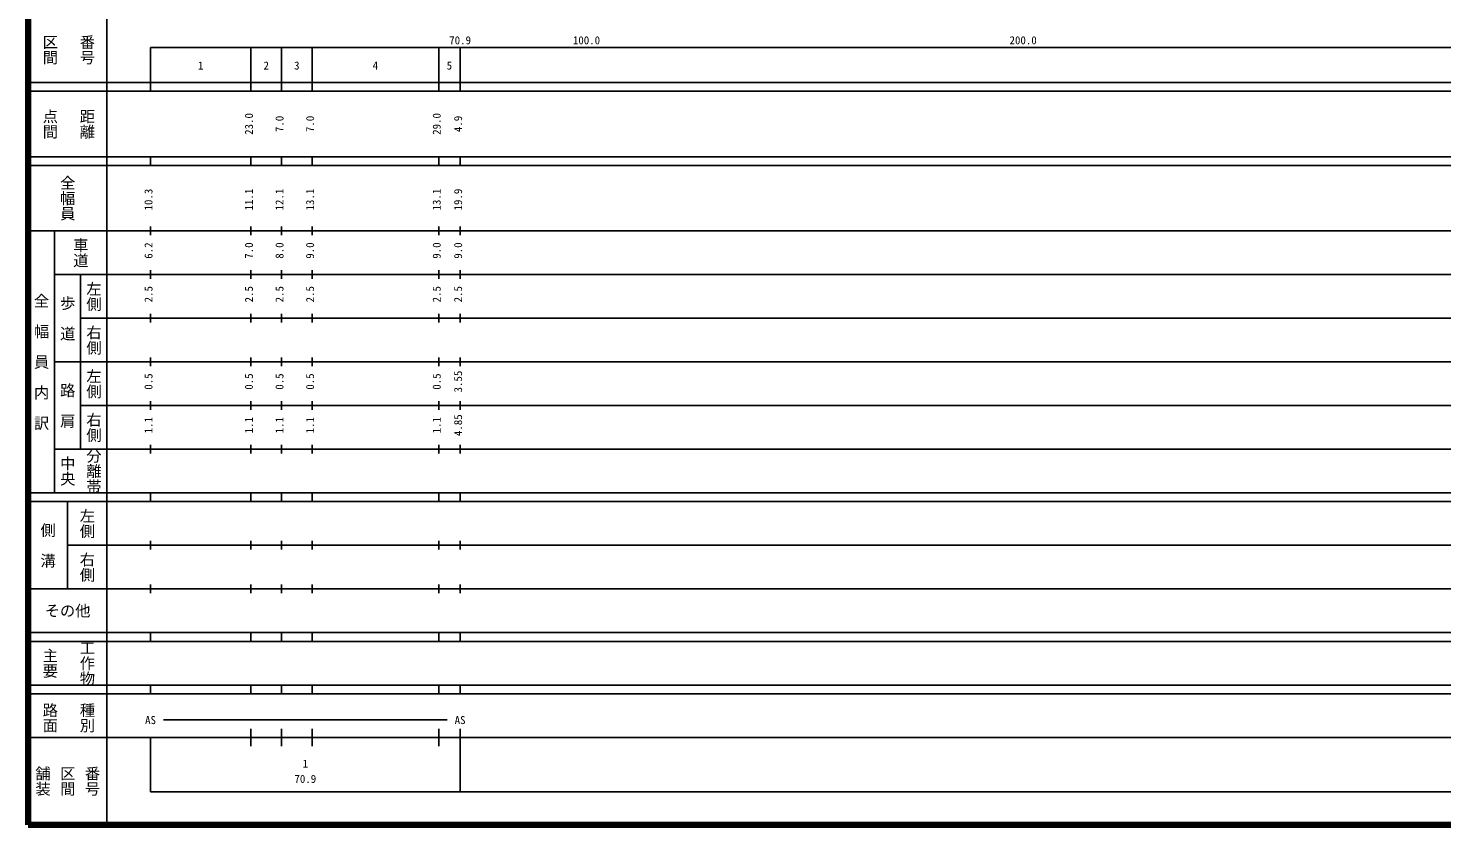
# Model space of a CAD drawing. Units: millimetres on the paper, enlarged 1000 times. Extents: x 40000 to 680000, y 20000 to 380000.
# Drawn here: x 40000 to 363711, y 20000 to 202409 of the extents above; entities that cross this region are included whole.
import ezdxf
from ezdxf.enums import TextEntityAlignment as Align

# ---------------------------------------------------------------- set-up
doc = ezdxf.new("R2010")
doc.units = ezdxf.units.MM
doc.header["$LTSCALE"] = 1000
doc.layers.add('M-TTL', color=2, linetype='Continuous', lineweight=140)
doc.layers.add('M-TTL-BAND', color=7, linetype='Continuous', lineweight=25)
doc.styles.add('@ＭＳ ゴシック', font='')
doc.styles.add('ＭＳ ゴシック', font='')
doc.styles.get('@ＭＳ ゴシック').set_extended_font_data('@MS Gothic')
doc.styles.get('ＭＳ ゴシック').set_extended_font_data('MS Gothic')

msp = doc.modelspace()

# ---------------------------------------------------------------- linework, layer by layer
at = {"layer": 'M-TTL'}
for p, q in [((40000, 380000), (40000, 20000)), ((40000, 20000), (680000, 20000))]:
    msp.add_line(p, q, dxfattribs=at)
at = {"layer": 'M-TTL-BAND'}
for p, q in [((58000, 370000), (58000, 20000)), ((68000, 198000), (579000, 198000)), ((68000, 198000), (68000, 188000)), ((91000, 188000), (91000, 198000)), ((98000, 188000), (98000, 198000)), ((105000, 188000), (105000, 198000)), ((134000, 188000), (134000, 198000)), ((138900, 188000), (138900, 198000)), ((40000, 190000), (579000, 190000)), ((40000, 188000), (579000, 188000)), ((40000, 173000), (579000, 173000)), ((68000, 171000), (68000, 173000)), ((91000, 171000), (91000, 173000)), ((98000, 171000), (98000, 173000)), ((105000, 171000), (105000, 173000)), ((134000, 171000), (134000, 173000)), ((138900, 171000), (138900, 173000)), ((40000, 171000), (579000, 171000)), ((40000, 156000), (579000, 156000)), ((46000, 96000), (46000, 156000)), ((68000, 155000), (68000, 157000)), ((91000, 155000), (91000, 157000)), ((98000, 155000), (98000, 157000)), ((105000, 155000), (105000, 157000)), ((134000, 155000), (134000, 157000)), ((138900, 155000), (138900, 157000)), ((46000, 146000), (579000, 146000)), ((52000, 146000), (52000, 106000)), ((68000, 145000), (68000, 147000)), ((91000, 145000), (91000, 147000)), ((98000, 145000), (98000, 147000)), ((105000, 145000), (105000, 147000)), ((134000, 145000), (134000, 147000)), ((138900, 145000), (138900, 147000)), ((52000, 136000), (579000, 136000)), ((68000, 135000), (68000, 137000)), ((91000, 135000), (91000, 137000)), ((98000, 135000), (98000, 137000)), ((105000, 135000), (105000, 137000)), ((134000, 135000), (134000, 137000)), ((138900, 135000), (138900, 137000)), ((68000, 125000), (68000, 127000)), ((91000, 125000), (91000, 127000)), ((98000, 125000), (98000, 127000)), ((105000, 125000), (105000, 127000)), ((134000, 125000), (134000, 127000)), ((138900, 125000), (138900, 127000)), ((46000, 126000), (579000, 126000)), ((68000, 115000), (68000, 117000)), ((91000, 115000), (91000, 117000)), ((98000, 115000), (98000, 117000)), ((105000, 115000), (105000, 117000)), ((134000, 115000), (134000, 117000)), ((138900, 115000), (138900, 117000)), ((52000, 116000), (579000, 116000)), ((68000, 105000), (68000, 107000)), ((91000, 105000), (91000, 107000)), ((98000, 105000), (98000, 107000)), ((105000, 105000), (105000, 107000)), ((134000, 105000), (134000, 107000)), ((138900, 105000), (138900, 107000)), ((46000, 106000), (579000, 106000)), ((40000, 96000), (579000, 96000)), ((40000, 94000), (579000, 94000)), ((49000, 94000), (49000, 74000)), ((68000, 94000), (68000, 96000)), ((91000, 94000), (91000, 96000)), ((98000, 94000), (98000, 96000)), ((105000, 94000), (105000, 96000)), ((134000, 94000), (134000, 96000)), ((138900, 94000), (138900, 96000)), ((68000, 83000), (68000, 85000)), ((91000, 83000), (91000, 85000)), ((98000, 83000), (98000, 85000)), ((105000, 83000), (105000, 85000)), ((134000, 83000), (134000, 85000)), ((138900, 83000), (138900, 85000)), ((49000, 84000), (579000, 84000)), ((68000, 73000), (68000, 75000)), ((91000, 73000), (91000, 75000)), ((98000, 73000), (98000, 75000)), ((105000, 73000), (105000, 75000)), ((134000, 73000), (134000, 75000)), ((138900, 73000), (138900, 75000)), ((40000, 74000), (579000, 74000)), ((40000, 64000), (579000, 64000)), ((40000, 62000), (579000, 62000)), ((68000, 62000), (68000, 64000)), ((91000, 62000), (91000, 64000)), ((98000, 62000), (98000, 64000)), ((105000, 62000), (105000, 64000)), ((134000, 62000), (134000, 64000)), ((138900, 62000), (138900, 64000)), ((40000, 52000), (579000, 52000)), ((68000, 50000), (68000, 52000)), ((91000, 50000), (91000, 52000)), ((98000, 50000), (98000, 52000)), ((105000, 50000), (105000, 52000)), ((134000, 50000), (134000, 52000)), ((138900, 50000), (138900, 52000)), ((40000, 50000), (579000, 50000)), ((71000, 44000), (135900, 44000)), ((40000, 40000), (579000, 40000)), ((68000, 40000), (68000, 27500)), ((91000, 38000), (91000, 42000)), ((98000, 38000), (98000, 42000)), ((105000, 38000), (105000, 42000)), ((134000, 38000), (134000, 42000)), ((138900, 27500), (138900, 42000)), ((68000, 27500), (579000, 27500))]:
    msp.add_line(p, q, dxfattribs=at)

# ---------------------------------------------------------------- texts
at = {"layer": 'M-TTL-BAND', "style": '@ＭＳ ゴシック'}
for s, p in [('番号', (53500, 197500)), ('区間', (45000, 197500)), ('点間', (45000, 180500)), ('距離', (53500, 180500)), ('全幅員', (49000, 163500)), ('車道', (52000, 151000)), ('左側', (55000, 141000)), ('全\u3000幅\u3000員\u3000内\u3000訳', (43000, 126000)), ('歩\u3000道', (49000, 136000)), ('右側', (55000, 131000)), ('左側', (55000, 121000)), ('路\u3000肩', (49000, 116000)), ('右側', (55000, 111000)), ('中央', (49000, 101000)), ('分離帯', (55000, 101000)), ('左側', (53500, 89000)), ('側\u3000溝', (44500, 84000)), ('右側', (53500, 79000)), ('工作物', (53500, 57000)), ('主要', (45000, 57000)), ('路面', (45000, 44500)), ('種別', (53500, 44500)), ('舗装', (43333, 30000)), ('区間', (49000, 30000)), ('番号', (54667, 30000))]:
    msp.add_text(s, height=2566, rotation=270, dxfattribs=at).set_placement(p, align=Align.MIDDLE_CENTER)
at = {"layer": 'M-TTL-BAND', "style": 'ＭＳ ゴシック'}
for s, p in [('70.9', (138900, 198195)), ('100.0', (167844, 198195)), ('200.0', (267844, 198195)), ('1', (79500, 192405)), ('2', (94500, 192405)), ('3', (101500, 192405)), ('4', (119500, 192405)), ('5', (136450, 192405)), ('AS', (68000, 42500)), ('AS', (138900, 42500)), ('1', (103450, 32523)), ('70.9', (103450, 29033))]:
    msp.add_text(s, height=1833, dxfattribs=at).set_placement(p, align=Align.BOTTOM_CENTER)
for s, p in [('23.0', (92000, 180500)), ('7.0', (99000, 180500)), ('7.0', (106000, 180500)), ('29.0', (135000, 180500)), ('4.9', (139900, 180500)), ('10.3', (69000, 163174)), ('11.1', (92000, 163174)), ('12.1', (99000, 163174)), ('13.1', (106000, 163174)), ('13.1', (135000, 163174)), ('19.9', (139900, 163174)), ('6.2', (69000, 151500)), ('7.0', (92000, 151500)), ('8.0', (99000, 151500)), ('9.0', (106000, 151500)), ('9.0', (135000, 151500)), ('9.0', (139900, 151500)), ('2.5', (69000, 141500)), ('2.5', (92000, 141500)), ('2.5', (99000, 141500)), ('2.5', (106000, 141500)), ('2.5', (135000, 141500)), ('2.5', (139900, 141500)), ('0.5', (69000, 121500)), ('0.5', (92000, 121500)), ('0.5', (99000, 121500)), ('0.5', (106000, 121500)), ('0.5', (135000, 121500)), ('3.55', (139900, 121500)), ('4.85', (139900, 111500)), ('1.1', (69000, 111500)), ('1.1', (92000, 111500)), ('1.1', (99000, 111500)), ('1.1', (106000, 111500)), ('1.1', (135000, 111500))]:
    msp.add_text(s, height=1833, rotation=90, dxfattribs=at).set_placement(p, align=Align.BOTTOM_CENTER)
msp.add_text('その他', height=2566, dxfattribs=at).set_placement((49000, 69000), align=Align.MIDDLE_CENTER)

doc.saveas('drawing.dxf')
